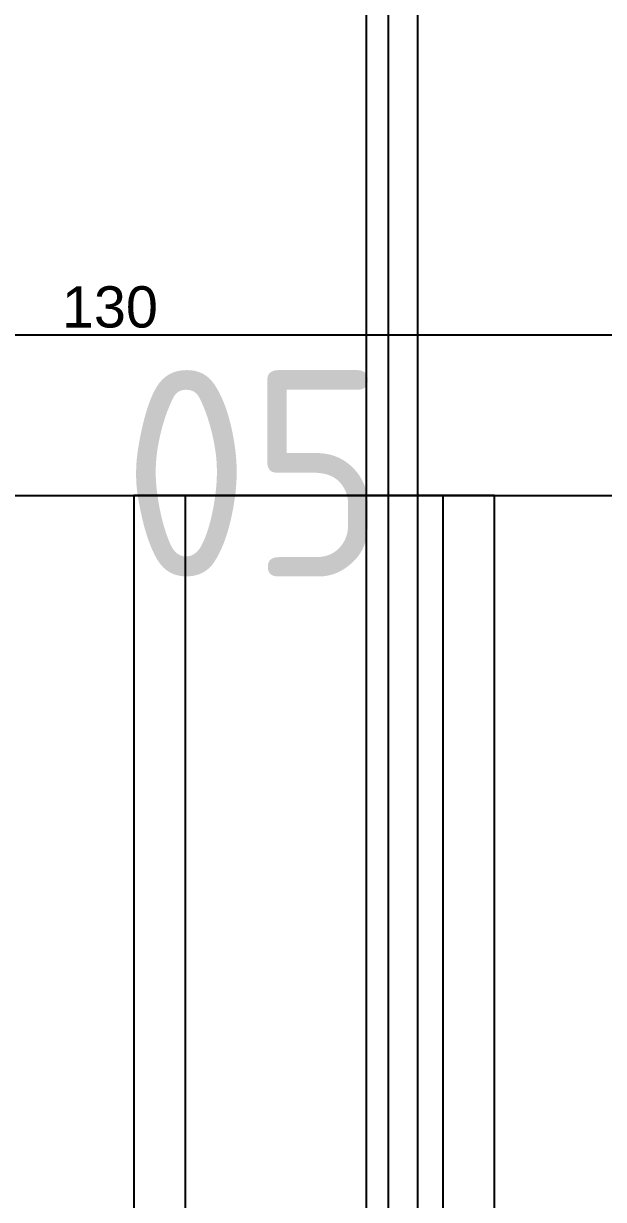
# Model space of a CAD drawing. Header units: millimetres. Extents: x 37984 to 70752, y 14140 to 37584.
# Drawn here: x 45847.1 to 45903.4, y 28371.1 to 28485.2 of the extents above; entities that cross this region are included whole.
import ezdxf
from ezdxf.enums import TextEntityAlignment as Align

# ---------------------------------------------------------------- set-up
doc = ezdxf.new("R2010")
doc.units = ezdxf.units.MM
doc.layers.add('! NO PLOT !', color=7, linetype='Continuous', true_color=0xff75dd, plot=False)
doc.layers.add('000-PI-Oprema', color=30, linetype='Continuous', lineweight=5)
for name, color, linetype in [('000-PI_TEXT', 7, 'Continuous'), ('002-PI-Kabelska kanalica', 150, 'Continuous'), ('004-PI-DIN Šina', 3, 'Continuous')]:
    doc.layers.add(name, color=color, linetype=linetype)
doc.styles.add('PI0', font='isocpeur.ttf', dxfattribs={"width": 0.9})
doc.styles.get("Standard").update_dxf_attribs({"font": 'arial.ttf'})
doc.dimstyles.new('ISO-25', dxfattribs={"dimtxt": 4, "dimasz": 3, "dimexe": 1.25, "dimexo": 0.625, "dimtad": 1, "dimtxsty": 'Standard', "dimcen": 3, "dimadec": 0, "dimazin": 0, "dimtfac": 1, "dimtmove": 0, "dimatfit": 3, "dimfxl": 1, "dimarcsym": 0})

# ---------------------------------------------------------------- blocks, each defined once
blk = doc.blocks.new('*U527')
at = {"layer": '002-PI-Kabelska kanalica'}
blk.add_line((80, -100), (80, 791), dxfattribs=at)
blk = doc.blocks.new('*D782')
at = {"layer": '! NO PLOT !', "color": 0, "lineweight": -2, "ltscale": 0.25, "transparency": 16777216}
for p, q in [((45790.48, 28440.03), (45790.48, 28456.23)), ((45920.48, 28440.03), (45920.48, 28456.23)), ((45793.48, 28454.98), (45917.48, 28454.98))]:
    blk.add_line(p, q, dxfattribs=at)
at = {"layer": '! NO PLOT !', "color": 0, "ltscale": 0.25, "transparency": 16777216}
for points in [[(45793.48, 28455.48), (45793.48, 28454.48), (45790.48, 28454.98)], [(45917.48, 28455.48), (45917.48, 28454.48), (45920.48, 28454.98)]]:
    blk.add_solid(points, dxfattribs=at)
at = {"layer": 'Defpoints', "color": 0, "ltscale": 0.25, "transparency": 16777216}
for p in [(45920.48, 28454.98), (45790.48, 28439.4), (45920.48, 28439.4)]:
    blk.add_point(p, dxfattribs=at)
at = {"layer": '! NO PLOT !', "color": 0, "ltscale": 0.25, "transparency": 16777216, "insert": (45855.48, 28457.65), "char_height": 4, "attachment_point": 5}
blk.add_mtext('130', dxfattribs=at)
blk = doc.blocks.new('spojnica')
at = {"layer": '! NO PLOT !', "transparency": 33554687}
for p, q in [((44856.49, 28811.5), (44856.49, 26919.4)), ((44861.49, 28809.4), (44861.49, 26919.4))]:
    blk.add_line(p, q, dxfattribs=at)
blk = doc.blocks.new('montažnaa')
at = {"layer": '! NO PLOT !'}
blk.add_line((46568.64, 28809.4), (46568.64, 26919.4), dxfattribs=at)
blk = doc.blocks.new('*U529')
at = {"layer": '004-PI-DIN Šina'}
blk.add_lwpolyline([(220, -17.5), (220, 17.5), (0, 17.5), (0, -17.5)], close=True, dxfattribs=at)
for points in [[(0, 12.5), (220, 12.5)], [(0, -12.5), (220, -12.5)]]:
    blk.add_lwpolyline(points, dxfattribs=at)

msp = doc.modelspace()

# ---------------------------------------------------------------- linework, layer by layer
at = {"layer": '! NO PLOT !', "ltscale": 0.25}
msp.add_line((45790.483, 28439.404), (45901.483, 28439.404), dxfattribs=at)

# ---------------------------------------------------------------- block references
at = {"rotation": 270}
for name, p in [('*U527', (45390.483, 28519.404)), ('*U529', (45875.292, 28439.404))]:
    msp.add_blockref(name, p, dxfattribs=at)
at = {"layer": '000-PI-Oprema'}
for name, p in [('spojnica', (1023.847, -100)), ('montažnaa', (-686.158, -100))]:
    msp.add_blockref(name, p, dxfattribs=at)

# ---------------------------------------------------------------- texts
at = {"layer": '000-PI_TEXT', "style": 'PI0', "width": 0.9}
msp.add_text('-TC...152 05', height=20, dxfattribs=at).set_placement((45818.885, 28441.585), align=Align.MIDDLE)

# ---------------------------------------------------------------- dimensions: what is measured, and where the dimension line sits
at = {"layer": '! NO PLOT !', "ltscale": 0.25}
dim = msp.add_linear_dim(base=(45920.483, 28454.983), p1=(45790.483, 28439.404), p2=(45920.483, 28439.404), dimstyle='ISO-25', dxfattribs=at)
dim.commit()
dim.dimension.update_dxf_attribs({"geometry": '*D782', "text_midpoint": (45855.483, 28457.651)})

doc.saveas('drawing.dxf')
